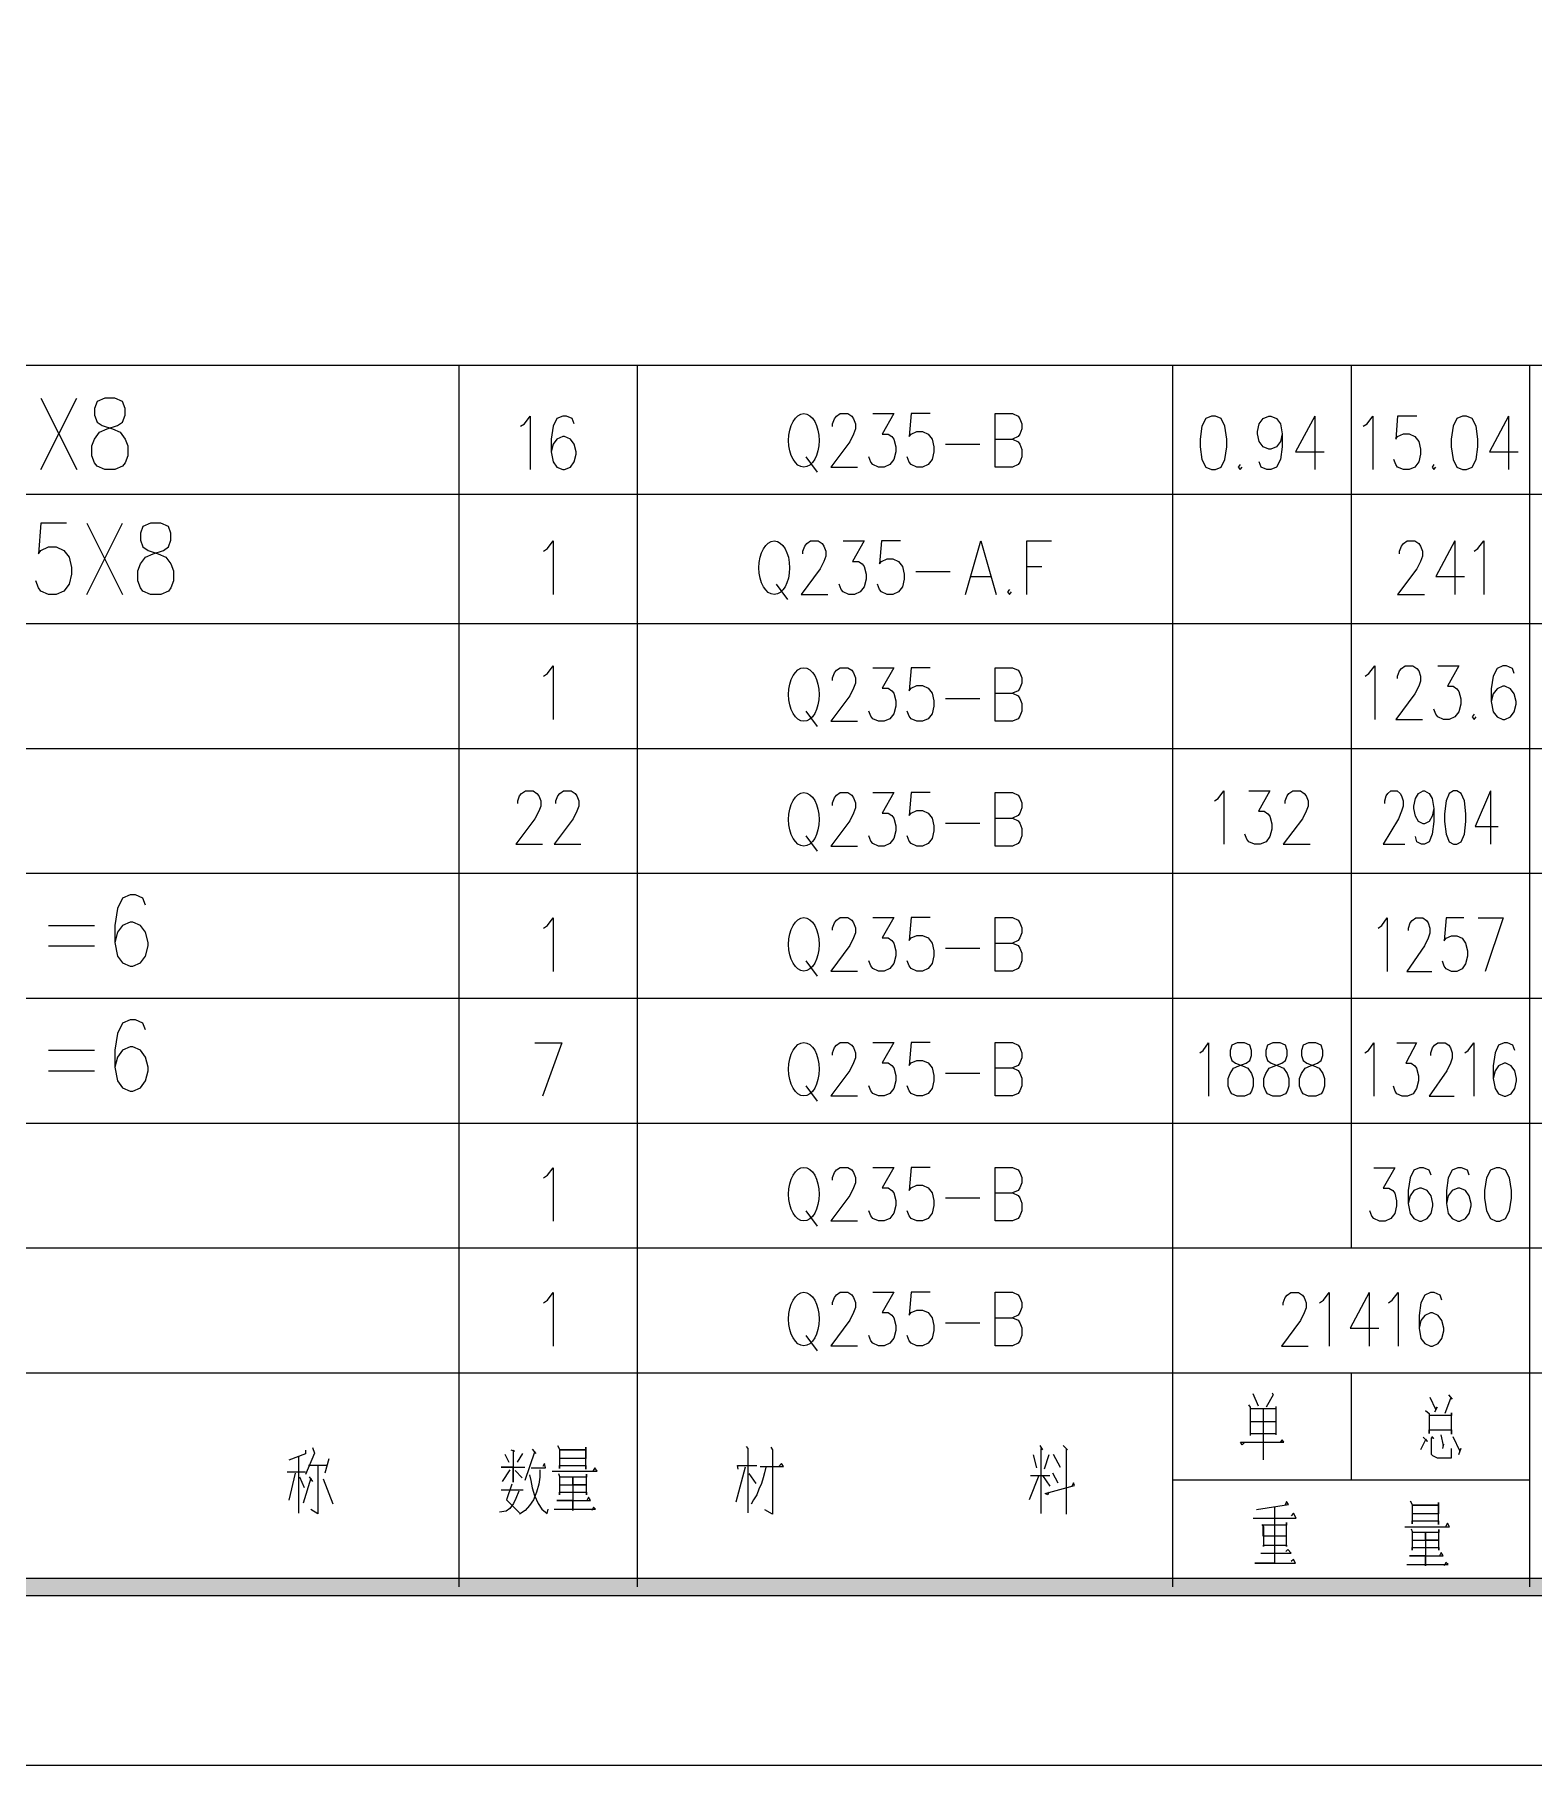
# Model space of a CAD drawing. Header units: millimetres. Extents: x 0 to 829, y 0 to 586.
# Drawn here: x 667.6 to 750.4, y 0 to 95.6 of the extents above; entities that cross this region are included whole.
import ezdxf

# ---------------------------------------------------------------- set-up
doc = ezdxf.new("R2010")
doc.units = ezdxf.units.MM

msp = doc.modelspace()

# ---------------------------------------------------------------- hatches: boundary and pattern name
h = msp.add_hatch(color=0)
h.dxf.hatch_style = 2
h.paths.add_polyline_path([(24.154694, 9.36625), (25.142472, 10.3505), (818.80075, 10.3505), (819.788528, 9.36625)])

# ---------------------------------------------------------------- linework, layer by layer
at = {"color": 0, "lineweight": 0}
for points in [[(0, 0), (0, 585.632278), (829.154778, 585.632278), (829.154778, 0)], [(671.505444, 75.543833), (671.085639, 75.353333), (670.944528, 74.979389), (670.944528, 74.601917), (671.085639, 74.227972), (671.367861, 74.041), (671.928778, 73.854028), (672.352111, 73.663528), (672.634333, 73.289583), (672.775444, 72.912111), (672.775444, 72.351194), (672.634333, 71.973722), (672.493222, 71.78675), (672.069889, 71.599778), (671.505444, 71.599778), (671.085639, 71.78675), (670.944528, 71.973722), (670.803417, 72.351194), (670.803417, 72.912111), (670.944528, 73.289583), (671.22675, 73.663528), (671.646556, 73.854028), (672.211, 74.041), (672.493222, 74.227972), (672.634333, 74.601917), (672.634333, 74.979389), (672.493222, 75.353333), (672.069889, 75.543833)], [(732.652417, 74.556056), (732.334917, 74.414944), (732.12325, 73.991611), (732.017417, 73.289583), (732.017417, 72.86625), (732.12325, 72.160694), (732.334917, 71.740889), (732.652417, 71.599778), (732.864083, 71.599778), (733.178056, 71.740889), (733.389722, 72.160694), (733.495556, 72.86625), (733.495556, 73.289583), (733.389722, 73.991611), (733.178056, 74.414944), (732.864083, 74.556056)], [(746.523639, 74.556056), (746.206139, 74.414944), (745.998, 73.991611), (745.892167, 73.289583), (745.892167, 72.86625), (745.998, 72.160694), (746.206139, 71.740889), (746.523639, 71.599778), (746.735306, 71.599778), (747.052806, 71.740889), (747.264472, 72.160694), (747.370306, 72.86625), (747.370306, 73.289583), (747.264472, 73.991611), (747.052806, 74.414944), (746.735306, 74.556056)], [(674.041917, 68.639972), (673.618583, 68.453), (673.477472, 68.079056), (673.477472, 67.701583), (673.618583, 67.327639), (673.900806, 67.137139), (674.46525, 66.950167), (674.888583, 66.763194), (675.167278, 66.38925), (675.308389, 66.011778), (675.308389, 65.447333), (675.167278, 65.073389), (675.029694, 64.886417), (674.606361, 64.695917), (674.041917, 64.695917), (673.618583, 64.886417), (673.477472, 65.073389), (673.336361, 65.447333), (673.336361, 66.011778), (673.477472, 66.38925), (673.759694, 66.763194), (674.183028, 66.950167), (674.747472, 67.137139), (675.029694, 67.327639), (675.167278, 67.701583), (675.167278, 68.079056), (675.029694, 68.453), (674.606361, 68.639972)], [(746.026222, 53.851528), (745.77575, 53.710417), (745.606417, 53.290611), (745.52175, 52.585056), (745.52175, 52.161722), (745.606417, 51.459694), (745.77575, 51.036361), (746.026222, 50.89525), (746.195556, 50.89525), (746.449556, 51.036361), (746.618889, 51.459694), (746.703556, 52.161722), (746.703556, 52.585056), (746.618889, 53.290611), (746.449556, 53.710417), (746.195556, 53.851528)], [(734.070583, 39.930917), (733.77425, 39.789806), (733.675472, 39.507583), (733.675472, 39.225361), (733.77425, 38.943139), (733.971806, 38.802028), (734.366917, 38.660917), (734.66325, 38.519806), (734.857278, 38.237583), (734.956056, 37.958889), (734.956056, 37.535556), (734.857278, 37.253333), (734.762028, 37.112222), (734.465694, 36.971111), (734.070583, 36.971111), (733.77425, 37.112222), (733.675472, 37.253333), (733.576694, 37.535556), (733.576694, 37.958889), (733.675472, 38.237583), (733.873028, 38.519806), (734.169361, 38.660917), (734.564472, 38.802028), (734.762028, 38.943139), (734.857278, 39.225361), (734.857278, 39.507583), (734.762028, 39.789806), (734.465694, 39.930917)], [(736.042611, 39.930917), (735.746278, 39.789806), (735.6475, 39.507583), (735.6475, 39.225361), (735.746278, 38.943139), (735.943833, 38.802028), (736.338944, 38.660917), (736.635278, 38.519806), (736.829306, 38.237583), (736.928083, 37.958889), (736.928083, 37.535556), (736.829306, 37.253333), (736.730528, 37.112222), (736.437722, 36.971111), (736.042611, 36.971111), (735.746278, 37.112222), (735.6475, 37.253333), (735.548722, 37.535556), (735.548722, 37.958889), (735.6475, 38.237583), (735.845056, 38.519806), (736.141389, 38.660917), (736.5365, 38.802028), (736.730528, 38.943139), (736.829306, 39.225361), (736.829306, 39.507583), (736.730528, 39.789806), (736.437722, 39.930917)], [(738.014639, 39.930917), (737.718306, 39.789806), (737.619528, 39.507583), (737.619528, 39.225361), (737.718306, 38.943139), (737.915861, 38.802028), (738.310972, 38.660917), (738.603778, 38.519806), (738.801333, 38.237583), (738.900111, 37.958889), (738.900111, 37.535556), (738.801333, 37.253333), (738.702556, 37.112222), (738.40975, 36.971111), (738.014639, 36.971111), (737.718306, 37.112222), (737.619528, 37.253333), (737.52075, 37.535556), (737.52075, 37.958889), (737.619528, 38.237583), (737.817083, 38.519806), (738.113417, 38.660917), (738.508528, 38.802028), (738.702556, 38.943139), (738.801333, 39.225361), (738.801333, 39.507583), (738.702556, 39.789806), (738.40975, 39.930917)], [(748.372194, 33.027056), (748.054694, 32.885944), (747.846556, 32.466139), (747.740722, 31.760583), (747.740722, 31.33725), (747.846556, 30.635222), (748.054694, 30.211889), (748.372194, 30.070778), (748.583861, 30.070778), (748.901361, 30.211889), (749.113028, 30.635222), (749.218861, 31.33725), (749.218861, 31.760583), (749.113028, 32.466139), (748.901361, 32.885944), (748.583861, 33.027056)], [(24.154694, 9.36625), (25.142472, 10.3505), (818.80075, 10.3505), (819.788528, 9.36625)]]:
    msp.add_lwpolyline(points, close=True, dxfattribs=at)
for points in [[(592.493806, 77.378278), (769.958667, 77.378278)], [(691.084611, 21.688778), (691.084611, 77.378278)], [(700.94475, 21.688778), (700.94475, 77.378278)], [(730.521639, 21.688778), (730.521639, 77.378278)], [(740.381778, 28.592639), (740.381778, 77.378278)], [(750.238389, 21.688778), (750.238389, 77.378278)], [(667.984722, 71.599778), (669.95675, 75.543833)], [(667.984722, 75.543833), (669.95675, 71.599778)], [(711.718583, 73.988083), (711.718583, 74.129194), (711.824417, 74.407889), (711.93025, 74.549), (712.141917, 74.690111), (712.561722, 74.690111), (712.773389, 74.549), (712.879222, 74.407889), (712.985056, 74.129194), (712.985056, 73.846972), (712.879222, 73.56475), (712.667556, 73.141417), (711.61275, 71.733833), (713.090889, 71.733833)], [(713.937556, 74.690111), (715.098194, 74.690111), (714.463194, 73.56475), (714.780694, 73.56475), (714.992361, 73.423639), (715.098194, 73.282528), (715.204028, 72.859194), (715.204028, 72.576972), (715.098194, 72.157167), (714.886528, 71.874944), (714.569028, 71.733833), (714.255056, 71.733833), (713.937556, 71.874944), (713.831722, 72.016056), (713.725889, 72.298278)], [(717.1055, 74.690111), (716.050694, 74.690111), (715.944861, 73.423639), (716.050694, 73.56475), (716.364667, 73.705861), (716.682167, 73.705861), (716.999667, 73.56475), (717.211333, 73.282528), (717.317167, 72.859194), (717.317167, 72.576972), (717.211333, 72.157167), (716.999667, 71.874944), (716.682167, 71.733833), (716.364667, 71.733833), (716.050694, 71.874944), (715.944861, 72.016056), (715.839028, 72.298278)], [(720.696778, 71.733833), (720.696778, 74.690111), (721.649278, 74.690111), (721.96325, 74.549), (722.069083, 74.407889), (722.174917, 74.129194), (722.174917, 73.846972), (722.069083, 73.56475), (721.96325, 73.423639), (721.649278, 73.282528)], [(694.481861, 73.991611), (694.693528, 74.132722), (695.011028, 74.556056), (695.011028, 71.599778)], [(697.441667, 74.132722), (697.335833, 74.414944), (697.018333, 74.556056), (696.806667, 74.556056), (696.489167, 74.414944), (696.2775, 73.991611), (696.171667, 73.289583), (696.171667, 72.584028), (696.2775, 72.019583), (696.489167, 71.740889), (696.806667, 71.599778), (696.9125, 71.599778), (697.23, 71.740889), (697.441667, 72.019583), (697.543972, 72.442917), (697.543972, 72.584028), (697.441667, 73.007361), (697.23, 73.289583), (696.9125, 73.430694), (696.806667, 73.430694), (696.489167, 73.289583), (696.2775, 73.007361), (696.171667, 72.584028)], [(736.561194, 73.571806), (736.455361, 73.148472), (736.243694, 72.86625), (735.926194, 72.725139), (735.820361, 72.725139), (735.502861, 72.86625), (735.291194, 73.148472), (735.185361, 73.571806), (735.185361, 73.712917), (735.291194, 74.132722), (735.502861, 74.414944), (735.820361, 74.556056), (735.926194, 74.556056), (736.243694, 74.414944), (736.455361, 74.132722), (736.561194, 73.571806), (736.561194, 72.86625), (736.455361, 72.160694), (736.243694, 71.740889), (735.926194, 71.599778), (735.714528, 71.599778), (735.397028, 71.740889), (735.291194, 72.019583)], [(738.356833, 74.556056), (737.2985, 72.584028), (738.882472, 72.584028)], [(738.356833, 74.556056), (738.356833, 71.599778)], [(741.030889, 73.991611), (741.242556, 74.132722), (741.560056, 74.556056), (741.560056, 71.599778)], [(743.990694, 74.556056), (742.932361, 74.556056), (742.826528, 73.289583), (742.932361, 73.430694), (743.249861, 73.571806), (743.567361, 73.571806), (743.884861, 73.430694), (744.096528, 73.148472), (744.198833, 72.725139), (744.198833, 72.442917), (744.096528, 72.019583), (743.884861, 71.740889), (743.567361, 71.599778), (743.249861, 71.599778), (742.932361, 71.740889), (742.826528, 71.882), (742.720694, 72.160694)], [(749.060111, 74.556056), (748.001778, 72.584028), (749.589278, 72.584028)], [(749.060111, 74.556056), (749.060111, 71.599778)], [(717.952167, 73.000306), (719.853639, 73.000306)], [(720.696778, 73.282528), (721.649278, 73.282528), (721.96325, 73.141417), (722.069083, 73.000306), (722.174917, 72.718083), (722.174917, 72.298278), (722.069083, 72.016056), (721.96325, 71.874944), (721.649278, 71.733833), (720.696778, 71.733833)], [(710.240444, 72.298278), (710.871917, 71.451611)], [(734.236389, 71.882), (734.130556, 71.740889), (734.236389, 71.599778), (734.342222, 71.740889)], [(744.939667, 71.882), (744.833833, 71.740889), (744.939667, 71.599778), (745.0455, 71.740889)], [(592.493806, 70.238056), (769.958667, 70.238056)], [(669.395833, 68.639972), (667.984722, 68.639972), (667.843611, 66.950167), (667.984722, 67.137139), (668.408056, 67.327639), (668.831389, 67.327639), (669.254722, 67.137139), (669.533417, 66.763194), (669.674528, 66.19875), (669.674528, 65.824806), (669.533417, 65.260361), (669.254722, 64.886417), (668.831389, 64.695917), (668.408056, 64.695917), (667.984722, 64.886417), (667.843611, 65.073389), (667.7025, 65.447333)], [(670.521194, 64.695917), (672.493222, 68.639972)], [(670.521194, 68.639972), (672.493222, 64.695917)], [(695.748333, 67.091278), (695.96, 67.232389), (696.2775, 67.655722), (696.2775, 64.695917)], [(710.081694, 66.950167), (710.081694, 67.091278), (710.187528, 67.3735), (710.293361, 67.514611), (710.505028, 67.655722), (710.924833, 67.655722), (711.1365, 67.514611), (711.242333, 67.3735), (711.348167, 67.091278), (711.348167, 66.809056), (711.242333, 66.526833), (711.030667, 66.107028), (709.975861, 64.695917), (711.454, 64.695917)], [(712.300667, 67.655722), (713.461306, 67.655722), (712.826306, 66.526833), (713.143806, 66.526833), (713.355472, 66.38925), (713.461306, 66.248139), (713.567139, 65.824806), (713.567139, 65.542583), (713.461306, 65.11925), (713.249639, 64.837028), (712.932139, 64.695917), (712.614639, 64.695917), (712.300667, 64.837028), (712.194833, 64.978139), (712.089, 65.260361)], [(715.468611, 67.655722), (714.410278, 67.655722), (714.307972, 66.38925), (714.410278, 66.526833), (714.727778, 66.667944), (715.045278, 66.667944), (715.362778, 66.526833), (715.574444, 66.248139), (715.680278, 65.824806), (715.680278, 65.542583), (715.574444, 65.11925), (715.362778, 64.837028), (715.045278, 64.695917), (714.727778, 64.695917), (714.410278, 64.837028), (714.307972, 64.978139), (714.202139, 65.260361)], [(719.059889, 64.695917), (719.903028, 67.655722), (720.749694, 64.695917)], [(722.4395, 64.695917), (722.4395, 67.655722), (723.811806, 67.655722)], [(743.038194, 66.950167), (743.038194, 67.091278), (743.144028, 67.3735), (743.249861, 67.514611), (743.461528, 67.655722), (743.884861, 67.655722), (744.096528, 67.514611), (744.198833, 67.3735), (744.304667, 67.091278), (744.304667, 66.809056), (744.198833, 66.526833), (743.990694, 66.107028), (742.932361, 64.695917), (744.4105, 64.695917)], [(746.100306, 67.655722), (745.0455, 65.683694), (746.629472, 65.683694)], [(746.100306, 67.655722), (746.100306, 64.695917)], [(747.158639, 67.091278), (747.370306, 67.232389), (747.687806, 67.655722), (747.687806, 64.695917)], [(722.4395, 66.248139), (723.286167, 66.248139)], [(708.603556, 65.260361), (709.235028, 64.417222)], [(716.31175, 65.965917), (718.213222, 65.965917)], [(719.377389, 65.683694), (720.432194, 65.683694)], [(721.490528, 64.978139), (721.384694, 64.837028), (721.490528, 64.695917), (721.596361, 64.837028)], [(592.493806, 63.097833), (769.958667, 63.097833)], [(695.748333, 60.190944), (695.96, 60.332056), (696.2775, 60.755389), (696.2775, 57.795583)], [(711.718583, 59.944), (711.718583, 60.085111), (711.824417, 60.367333), (711.93025, 60.508444), (712.141917, 60.649556), (712.561722, 60.649556), (712.773389, 60.508444), (712.879222, 60.367333), (712.985056, 60.085111), (712.985056, 59.802889), (712.879222, 59.520667), (712.667556, 59.100861), (711.61275, 57.68975), (713.090889, 57.68975)], [(713.937556, 60.649556), (715.098194, 60.649556), (714.463194, 59.520667), (714.780694, 59.520667), (714.992361, 59.383083), (715.098194, 59.241972), (715.204028, 58.818639), (715.204028, 58.536417), (715.098194, 58.113083), (714.886528, 57.830861), (714.569028, 57.68975), (714.255056, 57.68975), (713.937556, 57.830861), (713.831722, 57.971972), (713.725889, 58.254194)], [(717.1055, 60.649556), (716.050694, 60.649556), (715.944861, 59.383083), (716.050694, 59.520667), (716.364667, 59.661778), (716.682167, 59.661778), (716.999667, 59.520667), (717.211333, 59.241972), (717.317167, 58.818639), (717.317167, 58.536417), (717.211333, 58.113083), (716.999667, 57.830861), (716.682167, 57.68975), (716.364667, 57.68975), (716.050694, 57.830861), (715.944861, 57.971972), (715.839028, 58.254194)], [(720.696778, 57.68975), (720.696778, 60.649556), (721.649278, 60.649556), (721.96325, 60.508444), (722.069083, 60.367333), (722.174917, 60.085111), (722.174917, 59.802889), (722.069083, 59.520667), (721.96325, 59.383083), (721.649278, 59.241972)], [(741.136722, 60.190944), (741.348389, 60.332056), (741.665889, 60.755389), (741.665889, 57.795583)], [(742.932361, 60.049833), (742.932361, 60.190944), (743.038194, 60.473167), (743.144028, 60.614278), (743.355694, 60.755389), (743.779028, 60.755389), (743.990694, 60.614278), (744.096528, 60.473167), (744.198833, 60.190944), (744.198833, 59.908722), (744.096528, 59.6265), (743.884861, 59.203167), (742.826528, 57.795583), (744.304667, 57.795583)], [(745.151333, 60.755389), (746.311972, 60.755389), (745.6805, 59.6265), (745.998, 59.6265), (746.206139, 59.485389), (746.311972, 59.344278), (746.417806, 58.924472), (746.417806, 58.64225), (746.311972, 58.218917), (746.100306, 57.936694), (745.786333, 57.795583), (745.468833, 57.795583), (745.151333, 57.936694), (745.0455, 58.077806), (744.939667, 58.360028)], [(749.377611, 60.332056), (749.271778, 60.614278), (748.954278, 60.755389), (748.742611, 60.755389), (748.425111, 60.614278), (748.213444, 60.190944), (748.107611, 59.485389), (748.107611, 58.783361), (748.213444, 58.218917), (748.425111, 57.936694), (748.742611, 57.795583), (748.848444, 57.795583), (749.165944, 57.936694), (749.377611, 58.218917), (749.483444, 58.64225), (749.483444, 58.783361), (749.377611, 59.203167), (749.165944, 59.485389), (748.848444, 59.6265), (748.742611, 59.6265), (748.425111, 59.485389), (748.213444, 59.203167), (748.107611, 58.783361)], [(717.952167, 58.95975), (719.853639, 58.95975)], [(720.696778, 59.241972), (721.649278, 59.241972), (721.96325, 59.100861), (722.069083, 58.95975), (722.174917, 58.677528), (722.174917, 58.254194), (722.069083, 57.971972), (721.96325, 57.830861), (721.649278, 57.68975), (720.696778, 57.68975)], [(710.240444, 58.254194), (710.871917, 57.411056)], [(747.158639, 58.077806), (747.052806, 57.936694), (747.158639, 57.795583), (747.264472, 57.936694)], [(592.493806, 56.1975), (769.958667, 56.1975)], [(694.323111, 53.1495), (694.323111, 53.290611), (694.428944, 53.569306), (694.534778, 53.710417), (694.746444, 53.851528), (695.169778, 53.851528), (695.381444, 53.710417), (695.487278, 53.569306), (695.593111, 53.290611), (695.593111, 53.008389), (695.487278, 52.726167), (695.275611, 52.302833), (694.217278, 50.89525), (695.695417, 50.89525)], [(696.43625, 53.1495), (696.43625, 53.290611), (696.542083, 53.569306), (696.647917, 53.710417), (696.859583, 53.851528), (697.282917, 53.851528), (697.494583, 53.710417), (697.596889, 53.569306), (697.702722, 53.290611), (697.702722, 53.008389), (697.596889, 52.726167), (697.38875, 52.302833), (696.330417, 50.89525), (697.808556, 50.89525)], [(711.718583, 53.043667), (711.718583, 53.184778), (711.824417, 53.467), (711.93025, 53.608111), (712.141917, 53.749222), (712.561722, 53.749222), (712.773389, 53.608111), (712.879222, 53.467), (712.985056, 53.184778), (712.985056, 52.902556), (712.879222, 52.620333), (712.667556, 52.197), (711.61275, 50.789417), (713.090889, 50.789417)], [(713.937556, 53.749222), (715.098194, 53.749222), (714.463194, 52.620333), (714.780694, 52.620333), (714.992361, 52.479222), (715.098194, 52.338111), (715.204028, 51.918306), (715.204028, 51.636083), (715.098194, 51.21275), (714.886528, 50.930528), (714.569028, 50.789417), (714.255056, 50.789417), (713.937556, 50.930528), (713.831722, 51.071639), (713.725889, 51.353861)], [(717.1055, 53.749222), (716.050694, 53.749222), (715.944861, 52.479222), (716.050694, 52.620333), (716.364667, 52.761444), (716.682167, 52.761444), (716.999667, 52.620333), (717.211333, 52.338111), (717.317167, 51.918306), (717.317167, 51.636083), (717.211333, 51.21275), (716.999667, 50.930528), (716.682167, 50.789417), (716.364667, 50.789417), (716.050694, 50.930528), (715.944861, 51.071639), (715.839028, 51.353861)], [(720.696778, 50.789417), (720.696778, 53.749222), (721.649278, 53.749222), (721.96325, 53.608111), (722.069083, 53.467), (722.174917, 53.184778), (722.174917, 52.902556), (722.069083, 52.620333), (721.96325, 52.479222), (721.649278, 52.338111)], [(732.811167, 53.290611), (733.019306, 53.428194), (733.336806, 53.851528), (733.336806, 50.89525)], [(734.712639, 53.851528), (735.873278, 53.851528), (735.238278, 52.726167), (735.555778, 52.726167), (735.767444, 52.585056), (735.873278, 52.443944), (735.979111, 52.020611), (735.979111, 51.738389), (735.873278, 51.318583), (735.661611, 51.036361), (735.344111, 50.89525), (735.026611, 50.89525), (734.712639, 51.036361), (734.606806, 51.177472), (734.500972, 51.459694)], [(736.716417, 53.1495), (736.716417, 53.290611), (736.82225, 53.569306), (736.928083, 53.710417), (737.13975, 53.851528), (737.563083, 53.851528), (737.77475, 53.710417), (737.880583, 53.569306), (737.986417, 53.290611), (737.986417, 53.008389), (737.880583, 52.726167), (737.668917, 52.302833), (736.614111, 50.89525), (738.09225, 50.89525)], [(742.226806, 53.1495), (742.226806, 53.290611), (742.307944, 53.569306), (742.392611, 53.710417), (742.561944, 53.851528), (742.900611, 53.851528), (743.069944, 53.710417), (743.154611, 53.569306), (743.239278, 53.290611), (743.239278, 53.008389), (743.154611, 52.726167), (742.985278, 52.302833), (742.142139, 50.89525), (743.323944, 50.89525)], [(744.929083, 52.867278), (744.844417, 52.443944), (744.675083, 52.161722), (744.421083, 52.020611), (744.336417, 52.020611), (744.085944, 52.161722), (743.916611, 52.443944), (743.831944, 52.867278), (743.831944, 53.008389), (743.916611, 53.428194), (744.085944, 53.710417), (744.336417, 53.851528), (744.421083, 53.851528), (744.675083, 53.710417), (744.844417, 53.428194), (744.929083, 52.867278), (744.929083, 52.161722), (744.844417, 51.459694), (744.675083, 51.036361), (744.421083, 50.89525), (744.25175, 50.89525), (744.001278, 51.036361), (743.916611, 51.318583)], [(748.054694, 53.851528), (747.211556, 51.8795), (748.478028, 51.8795)], [(748.054694, 53.851528), (748.054694, 50.89525)], [(717.952167, 52.055889), (719.853639, 52.055889)], [(720.696778, 52.338111), (721.649278, 52.338111), (721.96325, 52.197), (722.069083, 52.055889), (722.174917, 51.777194), (722.174917, 51.353861), (722.069083, 51.071639), (721.96325, 50.930528), (721.649278, 50.789417), (720.696778, 50.789417)], [(710.240444, 51.353861), (710.871917, 50.507194)], [(592.493806, 49.297167), (769.958667, 49.297167)], [(673.759694, 47.540333), (673.618583, 47.914278), (673.198778, 48.10125), (672.916556, 48.10125), (672.493222, 47.914278), (672.211, 47.349833), (672.069889, 46.411444), (672.069889, 45.473056), (672.211, 44.721639), (672.493222, 44.347694), (672.916556, 44.157194), (673.057667, 44.157194), (673.477472, 44.347694), (673.759694, 44.721639), (673.900806, 45.286083), (673.900806, 45.473056), (673.759694, 46.0375), (673.477472, 46.411444), (673.057667, 46.598417), (672.916556, 46.598417), (672.493222, 46.411444), (672.211, 46.0375), (672.069889, 45.473056)], [(668.408056, 46.411444), (670.944528, 46.411444)], [(695.748333, 46.266806), (695.96, 46.407917), (696.2775, 46.83125), (696.2775, 43.871444)], [(711.718583, 46.143333), (711.718583, 46.284444), (711.824417, 46.563139), (711.93025, 46.70425), (712.141917, 46.845361), (712.561722, 46.845361), (712.773389, 46.70425), (712.879222, 46.563139), (712.985056, 46.284444), (712.985056, 46.002222), (712.879222, 45.72), (712.667556, 45.296667), (711.61275, 43.889083), (713.090889, 43.889083)], [(713.937556, 46.845361), (715.098194, 46.845361), (714.463194, 45.72), (714.780694, 45.72), (714.992361, 45.578889), (715.098194, 45.437778), (715.204028, 45.014444), (715.204028, 44.732222), (715.098194, 44.312417), (714.886528, 44.030194), (714.569028, 43.889083), (714.255056, 43.889083), (713.937556, 44.030194), (713.831722, 44.171306), (713.725889, 44.453528)], [(717.1055, 46.845361), (716.050694, 46.845361), (715.944861, 45.578889), (716.050694, 45.72), (716.364667, 45.861111), (716.682167, 45.861111), (716.999667, 45.72), (717.211333, 45.437778), (717.317167, 45.014444), (717.317167, 44.732222), (717.211333, 44.312417), (716.999667, 44.030194), (716.682167, 43.889083), (716.364667, 43.889083), (716.050694, 44.030194), (715.944861, 44.171306), (715.839028, 44.453528)], [(720.696778, 43.889083), (720.696778, 46.845361), (721.649278, 46.845361), (721.96325, 46.70425), (722.069083, 46.563139), (722.174917, 46.284444), (722.174917, 46.002222), (722.069083, 45.72), (721.96325, 45.578889), (721.649278, 45.437778)], [(741.859917, 46.266806), (742.057472, 46.407917), (742.350278, 46.83125), (742.350278, 43.871444)], [(743.535611, 46.125694), (743.535611, 46.266806), (743.634389, 46.549028), (743.733167, 46.690139), (743.930722, 46.83125), (744.322306, 46.83125), (744.519861, 46.690139), (744.618639, 46.549028), (744.717417, 46.266806), (744.717417, 45.984583), (744.618639, 45.702361), (744.421083, 45.282556), (743.436833, 43.871444), (744.816194, 43.871444)], [(746.590667, 46.83125), (745.606417, 46.83125), (745.507639, 45.564778), (745.606417, 45.702361), (745.90275, 45.843472), (746.195556, 45.843472), (746.491889, 45.702361), (746.689444, 45.423667), (746.788222, 45.000333), (746.788222, 44.718111), (746.689444, 44.294778), (746.491889, 44.012556), (746.195556, 43.871444), (745.90275, 43.871444), (745.606417, 44.012556), (745.507639, 44.153667), (745.408861, 44.435889)], [(747.380889, 46.83125), (748.76025, 46.83125), (747.776, 43.871444)], [(668.408056, 45.286083), (670.944528, 45.286083)], [(717.952167, 45.155556), (719.853639, 45.155556)], [(720.696778, 45.437778), (721.649278, 45.437778), (721.96325, 45.296667), (722.069083, 45.155556), (722.174917, 44.873333), (722.174917, 44.453528), (722.069083, 44.171306), (721.96325, 44.030194), (721.649278, 43.889083), (720.696778, 43.889083)], [(710.240444, 44.453528), (710.871917, 43.606861)], [(592.493806, 42.393306), (769.958667, 42.393306)], [(673.759694, 40.636472), (673.618583, 41.013944), (673.198778, 41.200917), (672.916556, 41.200917), (672.493222, 41.013944), (672.211, 40.4495), (672.069889, 39.511111), (672.069889, 38.572722), (672.211, 37.821306), (672.493222, 37.443833), (672.916556, 37.256861), (673.057667, 37.256861), (673.477472, 37.443833), (673.759694, 37.821306), (673.900806, 38.38575), (673.900806, 38.572722), (673.759694, 39.133639), (673.477472, 39.511111), (673.057667, 39.698083), (672.916556, 39.698083), (672.493222, 39.511111), (672.211, 39.133639), (672.069889, 38.572722)], [(668.408056, 39.511111), (670.944528, 39.511111)], [(695.275611, 39.930917), (696.75375, 39.930917), (695.695417, 36.971111)], [(711.718583, 39.239472), (711.718583, 39.380583), (711.824417, 39.662806), (711.93025, 39.803917), (712.141917, 39.945028), (712.561722, 39.945028), (712.773389, 39.803917), (712.879222, 39.662806), (712.985056, 39.380583), (712.985056, 39.098361), (712.879222, 38.819667), (712.667556, 38.396333), (711.61275, 36.98875), (713.090889, 36.98875)], [(713.937556, 39.945028), (715.098194, 39.945028), (714.463194, 38.819667), (714.780694, 38.819667), (714.992361, 38.678556), (715.098194, 38.537444), (715.204028, 38.114111), (715.204028, 37.831889), (715.098194, 37.408556), (714.886528, 37.126333), (714.569028, 36.98875), (714.255056, 36.98875), (713.937556, 37.126333), (713.831722, 37.267444), (713.725889, 37.549667)], [(717.1055, 39.945028), (716.050694, 39.945028), (715.944861, 38.678556), (716.050694, 38.819667), (716.364667, 38.95725), (716.682167, 38.95725), (716.999667, 38.819667), (717.211333, 38.537444), (717.317167, 38.114111), (717.317167, 37.831889), (717.211333, 37.408556), (716.999667, 37.126333), (716.682167, 36.98875), (716.364667, 36.98875), (716.050694, 37.126333), (715.944861, 37.267444), (715.839028, 37.549667)], [(720.696778, 36.98875), (720.696778, 39.945028), (721.649278, 39.945028), (721.96325, 39.803917), (722.069083, 39.662806), (722.174917, 39.380583), (722.174917, 39.098361), (722.069083, 38.819667), (721.96325, 38.678556), (721.649278, 38.537444)], [(731.999778, 39.366472), (732.197333, 39.507583), (732.493667, 39.930917), (732.493667, 36.971111)], [(741.119083, 39.366472), (741.316639, 39.507583), (741.612972, 39.930917), (741.612972, 36.971111)], [(742.893556, 39.930917), (743.980111, 39.930917), (743.387444, 38.802028), (743.683778, 38.802028), (743.881333, 38.660917), (743.980111, 38.519806), (744.078889, 38.1), (744.078889, 37.817778), (743.980111, 37.394444), (743.782556, 37.112222), (743.486222, 36.971111), (743.189889, 36.971111), (742.893556, 37.112222), (742.794778, 37.253333), (742.696, 37.535556)], [(744.766806, 39.225361), (744.766806, 39.366472), (744.865583, 39.648694), (744.964361, 39.789806), (745.161917, 39.930917), (745.557028, 39.930917), (745.754583, 39.789806), (745.853361, 39.648694), (745.952139, 39.366472), (745.952139, 39.08425), (745.853361, 38.802028), (745.655806, 38.378694), (744.668028, 36.971111), (746.047389, 36.971111)], [(746.640056, 39.366472), (746.837611, 39.507583), (747.133944, 39.930917), (747.133944, 36.971111)], [(749.402306, 39.507583), (749.303528, 39.789806), (749.007194, 39.930917), (748.809639, 39.930917), (748.513306, 39.789806), (748.31575, 39.366472), (748.216972, 38.660917), (748.216972, 37.958889), (748.31575, 37.394444), (748.513306, 37.112222), (748.809639, 36.971111), (748.908417, 36.971111), (749.20475, 37.112222), (749.402306, 37.394444), (749.501083, 37.817778), (749.501083, 37.958889), (749.402306, 38.378694), (749.20475, 38.660917), (748.908417, 38.802028), (748.809639, 38.802028), (748.513306, 38.660917), (748.31575, 38.378694), (748.216972, 37.958889)], [(668.408056, 38.38575), (670.944528, 38.38575)], [(717.952167, 38.255222), (719.853639, 38.255222)], [(720.696778, 38.537444), (721.649278, 38.537444), (721.96325, 38.396333), (722.069083, 38.255222), (722.174917, 37.973), (722.174917, 37.549667), (722.069083, 37.267444), (721.96325, 37.126333), (721.649278, 36.98875), (720.696778, 36.98875)], [(710.240444, 37.549667), (710.871917, 36.706528)], [(592.493806, 35.492972), (769.958667, 35.492972)], [(695.748333, 32.466139), (695.96, 32.603722), (696.2775, 33.027056), (696.2775, 30.070778)], [(711.718583, 32.339139), (711.718583, 32.48025), (711.824417, 32.762472), (711.93025, 32.903583), (712.141917, 33.044694), (712.561722, 33.044694), (712.773389, 32.903583), (712.879222, 32.762472), (712.985056, 32.48025), (712.985056, 32.198028), (712.879222, 31.915806), (712.667556, 31.492472), (711.61275, 30.084889), (713.090889, 30.084889)], [(713.937556, 33.044694), (715.098194, 33.044694), (714.463194, 31.915806), (714.780694, 31.915806), (714.992361, 31.774694), (715.098194, 31.633583), (715.204028, 31.213778), (715.204028, 30.931556), (715.098194, 30.508222), (714.886528, 30.226), (714.569028, 30.084889), (714.255056, 30.084889), (713.937556, 30.226), (713.831722, 30.367111), (713.725889, 30.649333)], [(717.1055, 33.044694), (716.050694, 33.044694), (715.944861, 31.774694), (716.050694, 31.915806), (716.364667, 32.056917), (716.682167, 32.056917), (716.999667, 31.915806), (717.211333, 31.633583), (717.317167, 31.213778), (717.317167, 30.931556), (717.211333, 30.508222), (716.999667, 30.226), (716.682167, 30.084889), (716.364667, 30.084889), (716.050694, 30.226), (715.944861, 30.367111), (715.839028, 30.649333)], [(720.696778, 30.084889), (720.696778, 33.044694), (721.649278, 33.044694), (721.96325, 32.903583), (722.069083, 32.762472), (722.174917, 32.48025), (722.174917, 32.198028), (722.069083, 31.915806), (721.96325, 31.774694), (721.649278, 31.633583)], [(741.612972, 33.027056), (742.773611, 33.027056), (742.142139, 31.901694), (742.456111, 31.901694), (742.667778, 31.760583), (742.773611, 31.619472), (742.879444, 31.196139), (742.879444, 30.913917), (742.773611, 30.494111), (742.561944, 30.211889), (742.247972, 30.070778), (741.930472, 30.070778), (741.612972, 30.211889), (741.507139, 30.353), (741.401306, 30.635222)], [(744.780917, 32.603722), (744.675083, 32.885944), (744.357583, 33.027056), (744.149444, 33.027056), (743.831944, 32.885944), (743.620278, 32.466139), (743.514444, 31.760583), (743.514444, 31.055028), (743.620278, 30.494111), (743.831944, 30.211889), (744.149444, 30.070778), (744.25175, 30.070778), (744.56925, 30.211889), (744.780917, 30.494111), (744.88675, 30.913917), (744.88675, 31.055028), (744.780917, 31.478361), (744.56925, 31.760583), (744.25175, 31.901694), (744.149444, 31.901694), (743.831944, 31.760583), (743.620278, 31.478361), (743.514444, 31.055028)], [(746.894056, 32.603722), (746.788222, 32.885944), (746.470722, 33.027056), (746.259056, 33.027056), (745.945083, 32.885944), (745.733417, 32.466139), (745.627583, 31.760583), (745.627583, 31.055028), (745.733417, 30.494111), (745.945083, 30.211889), (746.259056, 30.070778), (746.364889, 30.070778), (746.682389, 30.211889), (746.894056, 30.494111), (746.999889, 30.913917), (746.999889, 31.055028), (746.894056, 31.478361), (746.682389, 31.760583), (746.364889, 31.901694), (746.259056, 31.901694), (745.945083, 31.760583), (745.733417, 31.478361), (745.627583, 31.055028)], [(720.696778, 31.633583), (721.649278, 31.633583), (721.96325, 31.492472), (722.069083, 31.354889), (722.174917, 31.072667), (722.174917, 30.649333), (722.069083, 30.367111), (721.96325, 30.226), (721.649278, 30.084889), (720.696778, 30.084889)], [(710.240444, 30.649333), (710.871917, 29.802667)], [(717.952167, 31.354889), (719.853639, 31.354889)], [(592.493806, 28.592639), (769.958667, 28.592639)], [(695.748333, 25.562278), (695.96, 25.703389), (696.2775, 26.126722), (696.2775, 23.170444)], [(711.718583, 25.438806), (711.718583, 25.579917), (711.824417, 25.858611), (711.93025, 25.999722), (712.141917, 26.140833), (712.561722, 26.140833), (712.773389, 25.999722), (712.879222, 25.858611), (712.985056, 25.579917), (712.985056, 25.297694), (712.879222, 25.015472), (712.667556, 24.592139), (711.61275, 23.184556), (713.090889, 23.184556)], [(713.937556, 26.140833), (715.098194, 26.140833), (714.463194, 25.015472), (714.780694, 25.015472), (714.992361, 24.874361), (715.098194, 24.73325), (715.204028, 24.309917), (715.204028, 24.027694), (715.098194, 23.607889), (714.886528, 23.325667), (714.569028, 23.184556), (714.255056, 23.184556), (713.937556, 23.325667), (713.831722, 23.466778), (713.725889, 23.749)], [(717.1055, 26.140833), (716.050694, 26.140833), (715.944861, 24.874361), (716.050694, 25.015472), (716.364667, 25.156583), (716.682167, 25.156583), (716.999667, 25.015472), (717.211333, 24.73325), (717.317167, 24.309917), (717.317167, 24.027694), (717.211333, 23.607889), (716.999667, 23.325667), (716.682167, 23.184556), (716.364667, 23.184556), (716.050694, 23.325667), (715.944861, 23.466778), (715.839028, 23.749)], [(720.696778, 23.184556), (720.696778, 26.140833), (721.649278, 26.140833), (721.96325, 25.999722), (722.069083, 25.858611), (722.174917, 25.579917), (722.174917, 25.297694), (722.069083, 25.015472), (721.96325, 24.874361), (721.649278, 24.73325)], [(736.614111, 25.421167), (736.614111, 25.562278), (736.719944, 25.8445), (736.825778, 25.985611), (737.037444, 26.126722), (737.460778, 26.126722), (737.668917, 25.985611), (737.77475, 25.8445), (737.880583, 25.562278), (737.880583, 25.280056), (737.77475, 25.001361), (737.563083, 24.578028), (736.508278, 23.170444), (737.986417, 23.170444)], [(738.621417, 25.562278), (738.833083, 25.703389), (739.150583, 26.126722), (739.150583, 23.170444)], [(741.366028, 26.126722), (740.311222, 24.154694), (741.895194, 24.154694)], [(741.366028, 26.126722), (741.366028, 23.170444)], [(742.424361, 25.562278), (742.636028, 25.703389), (742.953528, 26.126722), (742.953528, 23.170444)], [(745.380639, 25.703389), (745.274806, 25.985611), (744.957306, 26.126722), (744.749167, 26.126722), (744.431667, 25.985611), (744.22, 25.562278), (744.114167, 24.86025), (744.114167, 24.154694), (744.22, 23.59025), (744.431667, 23.308028), (744.749167, 23.170444), (744.855, 23.170444), (745.168972, 23.308028), (745.380639, 23.59025), (745.486472, 24.013583), (745.486472, 24.154694), (745.380639, 24.578028), (745.168972, 24.86025), (744.855, 25.001361), (744.749167, 25.001361), (744.431667, 24.86025), (744.22, 24.578028), (744.114167, 24.154694)], [(717.952167, 24.451028), (719.853639, 24.451028)], [(720.696778, 24.73325), (721.649278, 24.73325), (721.96325, 24.592139), (722.069083, 24.451028), (722.174917, 24.168806), (722.174917, 23.749), (722.069083, 23.466778), (721.96325, 23.325667), (721.649278, 23.184556), (720.696778, 23.184556)], [(710.240444, 23.749), (710.871917, 22.902333)], [(592.493806, 21.688778), (769.958667, 21.688778)], [(691.084611, 9.860139), (691.084611, 21.688778)], [(700.94475, 9.860139), (700.94475, 21.688778)], [(730.521639, 9.860139), (730.521639, 21.688778)], [(740.381778, 15.772694), (740.381778, 21.688778)], [(750.238389, 9.860139), (750.238389, 21.688778)], [(734.931361, 20.545778), (735.227694, 19.8755)], [(735.99675, 20.584583), (736.056722, 20.468167), (735.672194, 19.797889)], [(744.703306, 20.348222), (745.027861, 19.677944), (745.116056, 19.797889), (744.967889, 19.519194)], [(745.736944, 20.468167), (745.945083, 20.231806), (745.856889, 20.270611), (745.532333, 19.441583)], [(734.695, 19.914306), (734.786722, 19.797889), (734.786722, 18.220972)], [(734.843167, 19.71675), (736.204889, 19.71675)], [(735.495806, 19.677944), (735.495806, 16.880417)], [(736.204889, 19.836694), (736.204889, 18.259778)], [(744.466944, 19.600333), (744.675083, 19.441583), (744.675083, 18.337389), (744.675083, 18.534944), (745.916861, 18.534944), (745.916861, 18.298583), (745.916861, 19.480389), (745.916861, 19.325167), (744.731528, 19.325167)], [(734.786722, 18.337389), (736.204889, 18.337389)], [(734.814944, 19.007667), (736.204889, 19.007667)], [(744.82325, 18.178639), (744.939667, 18.062222), (744.7915, 18.101028), (744.7915, 17.194389), (744.851472, 17.116778), (745.116056, 16.996833), (745.916861, 16.996833), (745.916861, 17.508361)], [(745.324194, 18.259778), (745.444139, 17.667111), (745.472361, 17.744722), (745.412389, 17.508361)], [(745.976833, 18.178639), (746.361361, 17.353139), (746.417806, 17.508361), (746.301389, 17.155583)], [(682.59325, 17.409583), (682.59325, 17.215556), (681.676028, 16.85925)], [(682.977778, 17.568333), (683.097722, 17.254361), (682.59325, 16.069028)], [(693.942111, 17.43075), (694.15025, 17.353139), (694.062056, 17.391944), (694.062056, 15.656278), (694.062056, 16.485306), (693.412944, 16.485306), (694.711167, 16.485306)], [(694.59475, 17.233194), (694.298417, 16.760472)], [(695.127444, 17.469556), (695.332056, 17.233194), (695.243861, 17.310806), (694.711167, 15.733889)], [(696.517389, 17.667111), (696.633806, 17.469556), (696.633806, 16.404167), (696.633806, 16.562917), (698.083722, 16.562917), (698.083722, 16.365361), (698.083722, 17.5895), (698.083722, 17.43075), (696.633806, 17.43075), (698.083722, 17.43075), (698.083722, 16.958028), (696.633806, 16.958028)], [(706.941972, 17.628306), (707.030167, 17.508361), (707.030167, 13.959417)], [(708.303694, 17.5895), (708.391889, 17.43075), (708.391889, 13.881806), (707.975611, 14.118167)], [(723.162694, 17.667111), (723.310861, 17.43075), (723.222667, 17.508361), (723.222667, 13.920611)], [(724.464444, 17.667111), (724.700806, 17.43075), (724.612611, 17.508361), (724.612611, 13.881806)], [(734.458639, 17.825861), (734.342222, 17.705917), (734.254028, 17.864667), (736.649389, 17.864667), (736.561194, 17.984611), (736.44125, 17.864667)], [(744.347, 18.139833), (744.583361, 17.903472), (744.495167, 18.023417), (744.198833, 17.43075)], [(682.208722, 17.056806), (682.208722, 13.941778)], [(682.769639, 16.584083), (683.806806, 16.584083)], [(683.274111, 16.584083), (683.274111, 13.902972), (682.889583, 14.139333)], [(683.895, 16.936861), (683.658639, 16.150167)], [(693.885667, 16.326556), (693.469389, 15.695083)], [(693.617556, 17.194389), (693.825694, 16.760472)], [(694.178472, 16.28775), (694.563, 15.892639)], [(695.540194, 16.326556), (695.540194, 15.931444), (695.480222, 15.536333), (695.363806, 15.102417), (695.187417, 14.6685), (694.979278, 14.354528), (694.742917, 14.079361), (694.418361, 13.881806)], [(695.067472, 16.4465), (695.86475, 16.4465), (695.808306, 16.682861), (695.716583, 16.524111)], [(696.221056, 16.248944), (698.704611, 16.248944), (698.588194, 16.4465), (698.46825, 16.248944)], [(706.882, 16.485306), (706.381056, 14.552083)], [(706.497472, 16.365361), (706.46925, 16.562917), (707.534639, 16.562917)], [(708.035583, 16.485306), (707.947389, 16.167806), (707.887417, 15.892639), (707.799222, 15.578667), (707.651056, 15.261167), (707.534639, 14.947194), (707.354722, 14.6685), (707.210083, 14.432139)], [(707.711028, 16.524111), (709.012778, 16.524111), (708.892833, 16.682861), (708.744667, 16.524111)], [(722.806389, 17.155583), (722.982778, 16.4465)], [(723.663639, 17.155583), (723.399056, 16.365361)], [(723.9, 17.194389), (724.284528, 16.485306)], [(681.587833, 16.227778), (682.59325, 16.227778)], [(682.032333, 16.150167), (681.676028, 14.650861)], [(682.268694, 15.952611), (682.533278, 15.359944)], [(682.889583, 15.871472), (682.476833, 14.492111)], [(682.801389, 15.952611), (682.977778, 15.677444)], [(683.570444, 15.832667), (684.103139, 14.453306)], [(694.002083, 15.536333), (693.70575, 14.6685), (694.418361, 13.959417)], [(694.979278, 16.051389), (695.03925, 15.733889), (695.127444, 15.342306), (695.243861, 14.908389), (695.452, 14.474472), (695.660139, 14.156972), (695.956472, 13.920611), (696.012917, 14.156972)], [(696.577361, 16.129), (696.633806, 15.97025), (696.633806, 14.947194), (696.633806, 15.102417), (698.115472, 15.102417), (698.115472, 14.947194), (698.115472, 16.090194), (698.115472, 15.931444), (696.633806, 15.931444), (696.633806, 15.497528), (698.115472, 15.497528), (697.374639, 15.497528), (697.374639, 15.931444), (697.374639, 14.079361), (697.374639, 14.629694), (696.485639, 14.629694), (698.351833, 14.629694), (698.231889, 14.82725), (698.143694, 14.629694)], [(707.090139, 16.129), (707.474667, 15.578667)], [(723.102722, 16.012583), (722.570028, 14.6685)], [(722.658222, 16.012583), (723.723611, 16.012583)], [(723.310861, 16.012583), (723.723611, 15.419917)], [(723.663639, 15.102417), (723.607194, 14.947194), (723.459028, 15.024806), (725.085333, 15.458722), (725.025361, 15.617472), (724.937167, 15.419917)], [(723.871778, 16.167806), (724.168111, 15.617472)], [(730.521639, 15.772694), (750.238389, 15.772694)], [(694.386611, 15.14475), (694.210222, 14.749639), (694.090278, 14.474472), (693.885667, 14.195778), (693.677528, 14.040556), (693.321222, 13.998222)], [(693.412944, 15.222361), (694.622972, 15.222361)], [(735.132444, 14.139333), (736.906917, 14.4145), (736.786972, 14.57325), (736.727, 14.375694)], [(743.61675, 14.612056), (743.736694, 14.4145), (743.736694, 13.349111), (743.736694, 13.507861), (745.186611, 13.507861), (745.186611, 13.310306), (745.186611, 14.530917), (745.186611, 14.375694), (743.736694, 14.375694), (745.186611, 14.375694), (745.186611, 13.902972), (743.736694, 13.902972)], [(696.341, 14.156972), (698.616417, 14.156972), (698.5, 14.276917), (698.408278, 14.079361)], [(734.952528, 13.663083), (737.319667, 13.663083), (737.1715, 13.941778), (737.055083, 13.783028)], [(736.137861, 14.25575), (736.137861, 11.179528), (735.040722, 11.179528), (737.291444, 11.179528), (737.1715, 11.377083), (737.055083, 11.260667)], [(735.42525, 13.310306), (735.516972, 13.190361), (735.516972, 12.086167), (735.516972, 12.167306), (736.786972, 12.167306), (736.786972, 12.086167), (736.786972, 13.426722), (736.786972, 13.2715), (735.485222, 13.2715), (735.485222, 13.190361), (735.485222, 12.678833), (736.786972, 12.678833)], [(743.323944, 13.190361), (745.8075, 13.190361), (745.687556, 13.387917), (745.571139, 13.190361)], [(743.676722, 13.073944), (743.736694, 12.915194), (743.736694, 11.888611), (743.736694, 12.047361), (745.214833, 12.047361), (745.214833, 11.888611), (745.214833, 13.035139), (745.214833, 12.876389), (743.736694, 12.876389), (743.736694, 12.442472), (745.214833, 12.442472), (744.477528, 12.442472), (744.477528, 12.876389), (744.477528, 11.020778), (744.477528, 11.574639), (743.588528, 11.574639), (745.451194, 11.574639), (745.334778, 11.772194), (745.246583, 11.574639)], [(735.368806, 11.733389), (737.055083, 11.733389), (736.875167, 11.930944), (736.75875, 11.811)], [(743.440361, 11.101917), (745.719306, 11.101917), (745.599361, 11.218333), (745.511167, 11.020778)]]:
    msp.add_lwpolyline(points, dxfattribs=at)
for centre, major_axis, ratio in [((710.132847, 73.211972), (0, 1.478139), 0.571599), ((708.495958, 66.175819), (0, 1.479903), 0.570918), ((710.132847, 59.169653), (0, 1.479903), 0.570918), ((710.132847, 52.269319), (0, 1.479903), 0.570918), ((710.132847, 45.367222), (0, 1.478139), 0.571599), ((710.132847, 38.466889), (0, 1.478139), 0.571599), ((710.132847, 31.564792), (0, 1.479903), 0.570918), ((710.132847, 24.662694), (0, 1.478139), 0.571599)]:
    msp.add_ellipse(centre, major_axis=major_axis, ratio=ratio, start_param=0, end_param=6.283185, dxfattribs=at)

doc.saveas('drawing.dxf')
